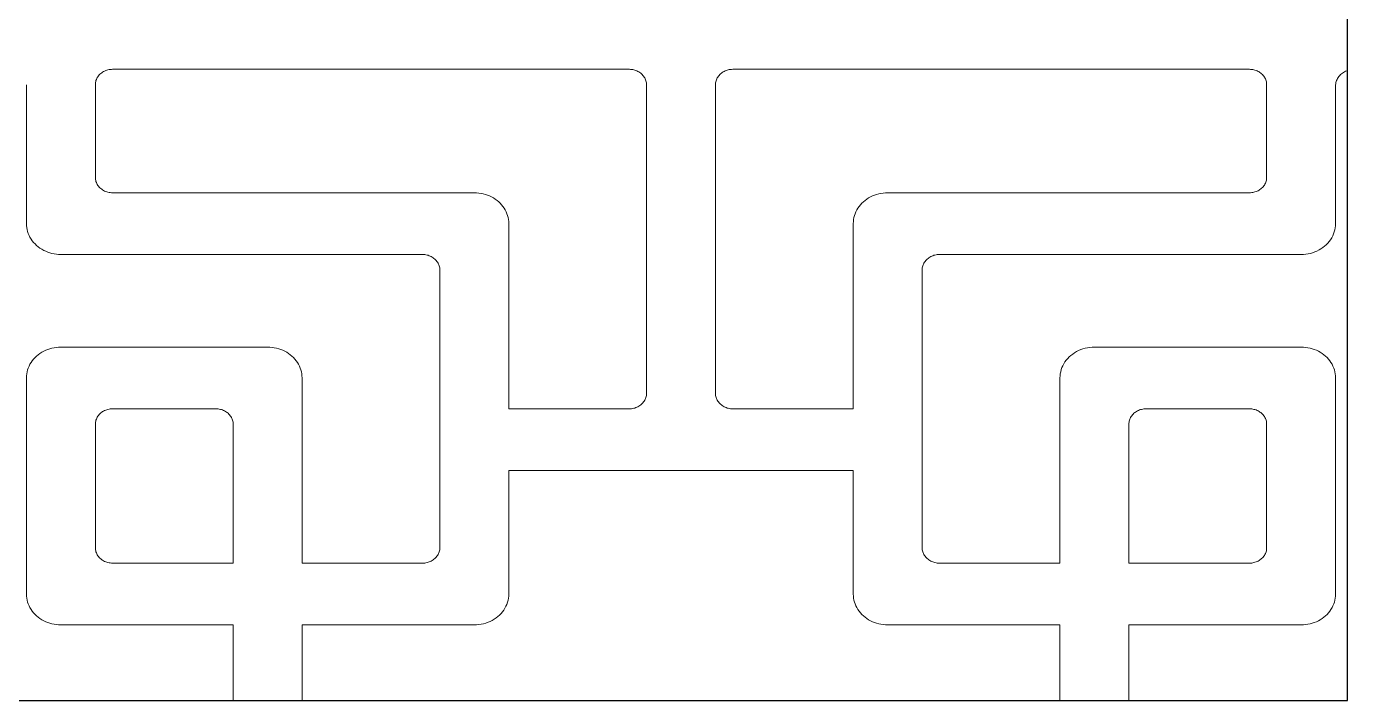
# Model space of a CAD drawing. Extents: x 1188826 to 1909461, y 608442 to 1651179.
# Drawn here: x 1702002.7 to 1702493.4, y 1048027.8 to 1048278.1 of the extents above; entities that cross this region are included whole.
import ezdxf

# ---------------------------------------------------------------- set-up
doc = ezdxf.new("R2010")
doc.units = 0
doc.header["$LTSCALE"] = 1000
doc.header["$MEASUREMENT"] = 0
doc.layers.add('煤化工粉煤灰', color=7, linetype='Continuous', lineweight=0)
doc.layers.add('立面线', color=40, linetype='Continuous')

msp = doc.modelspace()

# ---------------------------------------------------------------- linework, layer by layer
at = {"layer": '煤化工粉煤灰', "color": 34}
for p, q in [((1702029.45, 1048259.78), (1702029.21, 1048259.45)), ((1702029.72, 1048260.09), (1702029.45, 1048259.78)), ((1702030, 1048260.38), (1702029.72, 1048260.09)), ((1702030.31, 1048260.66), (1702030, 1048260.38)), ((1702030.64, 1048260.92), (1702030.31, 1048260.66)), ((1702030.99, 1048261.15), (1702030.64, 1048260.92)), ((1702031.35, 1048261.37), (1702030.99, 1048261.15)), ((1702031.74, 1048261.56), (1702031.35, 1048261.37)), ((1702032.13, 1048261.73), (1702031.74, 1048261.56)), ((1702032.54, 1048261.87), (1702032.13, 1048261.73)), ((1702032.95, 1048261.99), (1702032.54, 1048261.87)), ((1702033.38, 1048262.08), (1702032.95, 1048261.99)), ((1702033.81, 1048262.15), (1702033.38, 1048262.08)), ((1702034.24, 1048262.19), (1702033.81, 1048262.15)), ((1702034.68, 1048262.2), (1702034.24, 1048262.19)), ((1702034.68, 1048262.2), (1702226.61, 1048262.2)), ((1702227.03, 1048262.19), (1702226.61, 1048262.2)), ((1702227.44, 1048262.15), (1702227.03, 1048262.19)), ((1702227.86, 1048262.09), (1702227.44, 1048262.15)), ((1702228.26, 1048262.01), (1702227.86, 1048262.09)), ((1702228.67, 1048261.9), (1702228.26, 1048262.01)), ((1702229.06, 1048261.77), (1702228.67, 1048261.9)), ((1702229.44, 1048261.61), (1702229.06, 1048261.77)), ((1702229.81, 1048261.43), (1702229.44, 1048261.61)), ((1702230.16, 1048261.24), (1702229.81, 1048261.43)), ((1702230.5, 1048261.02), (1702230.16, 1048261.24)), ((1702230.83, 1048260.78), (1702230.5, 1048261.02)), ((1702231.13, 1048260.52), (1702230.83, 1048260.78)), ((1702231.42, 1048260.25), (1702231.13, 1048260.52)), ((1702231.68, 1048259.96), (1702231.42, 1048260.25)), ((1702231.93, 1048259.65), (1702231.68, 1048259.96)), ((1702259.92, 1048259.96), (1702259.68, 1048259.65)), ((1702260.18, 1048260.25), (1702259.92, 1048259.96)), ((1702260.47, 1048260.52), (1702260.18, 1048260.25)), ((1702260.78, 1048260.78), (1702260.47, 1048260.52)), ((1702261.1, 1048261.02), (1702260.78, 1048260.78)), ((1702261.44, 1048261.24), (1702261.1, 1048261.02)), ((1702261.8, 1048261.43), (1702261.44, 1048261.24)), ((1702262.17, 1048261.61), (1702261.8, 1048261.43)), ((1702262.55, 1048261.77), (1702262.17, 1048261.61)), ((1702262.94, 1048261.9), (1702262.55, 1048261.77)), ((1702263.34, 1048262.01), (1702262.94, 1048261.9)), ((1702263.75, 1048262.09), (1702263.34, 1048262.01)), ((1702264.16, 1048262.15), (1702263.75, 1048262.09)), ((1702264.58, 1048262.19), (1702264.16, 1048262.15)), ((1702264.99, 1048262.2), (1702264.58, 1048262.19)), ((1702264.99, 1048262.2), (1702456.93, 1048262.2)), ((1702457.34, 1048262.19), (1702456.93, 1048262.2)), ((1702457.76, 1048262.15), (1702457.34, 1048262.19)), ((1702458.17, 1048262.09), (1702457.76, 1048262.15)), ((1702458.58, 1048262.01), (1702458.17, 1048262.09)), ((1702458.98, 1048261.9), (1702458.58, 1048262.01)), ((1702459.37, 1048261.77), (1702458.98, 1048261.9)), ((1702459.75, 1048261.61), (1702459.37, 1048261.77)), ((1702460.12, 1048261.43), (1702459.75, 1048261.61)), ((1702460.48, 1048261.24), (1702460.12, 1048261.43)), ((1702460.82, 1048261.02), (1702460.48, 1048261.24)), ((1702461.14, 1048260.78), (1702460.82, 1048261.02)), ((1702461.45, 1048260.52), (1702461.14, 1048260.78)), ((1702461.74, 1048260.25), (1702461.45, 1048260.52)), ((1702462, 1048259.96), (1702461.74, 1048260.25)), ((1702462.24, 1048259.65), (1702462, 1048259.96)), ((1702490.18, 1048259.57), (1702490.47, 1048259.91)), ((1702490.47, 1048259.91), (1702490.78, 1048260.23)), ((1702490.78, 1048260.23), (1702491.12, 1048260.53)), ((1702491.12, 1048260.53), (1702491.48, 1048260.81)), ((1702491.48, 1048260.81), (1702491.85, 1048261.06)), ((1702491.85, 1048261.06), (1702492.25, 1048261.3)), ((1702492.25, 1048261.3), (1702492.66, 1048261.5)), ((1702492.66, 1048261.5), (1702493.09, 1048261.69)), ((1702493.09, 1048261.69), (1702493.37, 1048261.79)), ((1702002.67, 1048256.4), (1702002.69, 1048255.98)), ((1702002.69, 1048255.98), (1702002.69, 1048204.89)), ((1702028.3, 1048256.86), (1702028.28, 1048256.47)), ((1702028.28, 1048256.47), (1702028.28, 1048222.08)), ((1702028.34, 1048257.25), (1702028.3, 1048256.86)), ((1702028.41, 1048257.64), (1702028.34, 1048257.25)), ((1702028.52, 1048258.02), (1702028.41, 1048257.64)), ((1702028.65, 1048258.39), (1702028.52, 1048258.02)), ((1702028.81, 1048258.75), (1702028.65, 1048258.39)), ((1702029, 1048259.11), (1702028.81, 1048258.75)), ((1702029.21, 1048259.45), (1702029, 1048259.11)), ((1702232.15, 1048259.34), (1702231.93, 1048259.65)), ((1702232.35, 1048259.01), (1702232.15, 1048259.34)), ((1702232.52, 1048258.66), (1702232.35, 1048259.01)), ((1702232.67, 1048258.31), (1702232.52, 1048258.66)), ((1702232.79, 1048257.95), (1702232.67, 1048258.31)), ((1702232.88, 1048257.59), (1702232.79, 1048257.95)), ((1702232.95, 1048257.22), (1702232.88, 1048257.59)), ((1702232.99, 1048256.85), (1702232.95, 1048257.22)), ((1702233.01, 1048256.47), (1702232.99, 1048256.85)), ((1702233.01, 1048141.85), (1702233.01, 1048256.47)), ((1702258.61, 1048256.85), (1702258.6, 1048256.47)), ((1702258.6, 1048256.47), (1702258.6, 1048141.85)), ((1702258.65, 1048257.22), (1702258.61, 1048256.85)), ((1702258.72, 1048257.59), (1702258.65, 1048257.22)), ((1702258.82, 1048257.95), (1702258.72, 1048257.59)), ((1702258.94, 1048258.31), (1702258.82, 1048257.95)), ((1702259.08, 1048258.66), (1702258.94, 1048258.31)), ((1702259.26, 1048259.01), (1702259.08, 1048258.66)), ((1702259.45, 1048259.34), (1702259.26, 1048259.01)), ((1702259.68, 1048259.65), (1702259.45, 1048259.34)), ((1702462.47, 1048259.34), (1702462.24, 1048259.65)), ((1702462.66, 1048259.01), (1702462.47, 1048259.34)), ((1702462.84, 1048258.66), (1702462.66, 1048259.01)), ((1702462.98, 1048258.31), (1702462.84, 1048258.66)), ((1702463.1, 1048257.95), (1702462.98, 1048258.31)), ((1702463.2, 1048257.59), (1702463.1, 1048257.95)), ((1702463.27, 1048257.22), (1702463.2, 1048257.59)), ((1702463.31, 1048256.85), (1702463.27, 1048257.22)), ((1702463.32, 1048256.47), (1702463.31, 1048256.85)), ((1702463.32, 1048222.08), (1702463.32, 1048256.47)), ((1702488.91, 1048255.98), (1702488.93, 1048256.4)), ((1702488.91, 1048204.89), (1702488.91, 1048255.98)), ((1702488.93, 1048256.4), (1702488.98, 1048256.83)), ((1702488.98, 1048256.83), (1702489.06, 1048257.25)), ((1702489.06, 1048257.25), (1702489.17, 1048257.66)), ((1702489.17, 1048257.66), (1702489.31, 1048258.06)), ((1702489.31, 1048258.06), (1702489.49, 1048258.46)), ((1702489.49, 1048258.46), (1702489.69, 1048258.84)), ((1702489.69, 1048258.84), (1702489.92, 1048259.21)), ((1702489.92, 1048259.21), (1702490.18, 1048259.57)), ((1702028.28, 1048222.08), (1702028.3, 1048221.69)), ((1702028.3, 1048221.69), (1702028.34, 1048221.3)), ((1702028.34, 1048221.3), (1702028.41, 1048220.92)), ((1702028.41, 1048220.92), (1702028.52, 1048220.54)), ((1702028.52, 1048220.54), (1702028.65, 1048220.16)), ((1702462.98, 1048220.24), (1702463.1, 1048220.6)), ((1702463.1, 1048220.6), (1702463.2, 1048220.97)), ((1702463.2, 1048220.97), (1702463.27, 1048221.34)), ((1702463.27, 1048221.34), (1702463.31, 1048221.71)), ((1702463.31, 1048221.71), (1702463.32, 1048222.08)), ((1702028.65, 1048220.16), (1702028.81, 1048219.8)), ((1702028.81, 1048219.8), (1702029, 1048219.45)), ((1702029, 1048219.45), (1702029.21, 1048219.11)), ((1702029.21, 1048219.11), (1702029.45, 1048218.78)), ((1702029.45, 1048218.78), (1702029.72, 1048218.47)), ((1702029.72, 1048218.47), (1702030, 1048218.17)), ((1702030, 1048218.17), (1702030.31, 1048217.89)), ((1702030.31, 1048217.89), (1702030.64, 1048217.64)), ((1702030.64, 1048217.64), (1702030.99, 1048217.4)), ((1702030.99, 1048217.4), (1702031.35, 1048217.19)), ((1702031.35, 1048217.19), (1702031.74, 1048216.99)), ((1702031.74, 1048216.99), (1702032.13, 1048216.83)), ((1702032.13, 1048216.83), (1702032.54, 1048216.68)), ((1702032.54, 1048216.68), (1702032.95, 1048216.56)), ((1702032.95, 1048216.56), (1702033.38, 1048216.47)), ((1702033.38, 1048216.47), (1702033.81, 1048216.41)), ((1702033.81, 1048216.41), (1702034.24, 1048216.37)), ((1702034.24, 1048216.37), (1702034.68, 1048216.35)), ((1702034.68, 1048216.35), (1702169.03, 1048216.35)), ((1702169.03, 1048216.35), (1702169.87, 1048216.33)), ((1702169.87, 1048216.33), (1702170.7, 1048216.25)), ((1702170.7, 1048216.25), (1702171.53, 1048216.13)), ((1702171.53, 1048216.13), (1702172.34, 1048215.96)), ((1702172.34, 1048215.96), (1702173.14, 1048215.74)), ((1702173.14, 1048215.74), (1702173.93, 1048215.48)), ((1702317.68, 1048215.48), (1702318.46, 1048215.74)), ((1702318.46, 1048215.74), (1702319.26, 1048215.96)), ((1702319.26, 1048215.96), (1702320.08, 1048216.13)), ((1702320.08, 1048216.13), (1702320.9, 1048216.25)), ((1702320.9, 1048216.25), (1702321.74, 1048216.33)), ((1702321.74, 1048216.33), (1702322.57, 1048216.35)), ((1702322.57, 1048216.35), (1702456.93, 1048216.35)), ((1702456.93, 1048216.35), (1702457.34, 1048216.36)), ((1702457.34, 1048216.36), (1702457.76, 1048216.4)), ((1702457.76, 1048216.4), (1702458.17, 1048216.46)), ((1702458.17, 1048216.46), (1702458.58, 1048216.55)), ((1702458.58, 1048216.55), (1702458.98, 1048216.66)), ((1702458.98, 1048216.66), (1702459.37, 1048216.79)), ((1702459.37, 1048216.79), (1702459.75, 1048216.94)), ((1702459.75, 1048216.94), (1702460.12, 1048217.12)), ((1702460.12, 1048217.12), (1702460.48, 1048217.32)), ((1702460.48, 1048217.32), (1702460.82, 1048217.54)), ((1702460.82, 1048217.54), (1702461.14, 1048217.77)), ((1702461.14, 1048217.77), (1702461.45, 1048218.03)), ((1702461.45, 1048218.03), (1702461.74, 1048218.3)), ((1702461.74, 1048218.3), (1702462, 1048218.59)), ((1702462, 1048218.59), (1702462.24, 1048218.9)), ((1702462.24, 1048218.9), (1702462.47, 1048219.22)), ((1702462.47, 1048219.22), (1702462.66, 1048219.55)), ((1702462.66, 1048219.55), (1702462.84, 1048219.89)), ((1702462.84, 1048219.89), (1702462.98, 1048220.24)), ((1702173.93, 1048215.48), (1702174.69, 1048215.17)), ((1702174.69, 1048215.17), (1702175.43, 1048214.82)), ((1702175.43, 1048214.82), (1702176.14, 1048214.42)), ((1702176.14, 1048214.42), (1702176.82, 1048213.98)), ((1702176.82, 1048213.98), (1702177.47, 1048213.51)), ((1702177.47, 1048213.51), (1702178.08, 1048212.99)), ((1702178.08, 1048212.99), (1702178.65, 1048212.45)), ((1702178.65, 1048212.45), (1702179.18, 1048211.87)), ((1702179.18, 1048211.87), (1702179.67, 1048211.26)), ((1702179.67, 1048211.26), (1702180.11, 1048210.62)), ((1702180.11, 1048210.62), (1702180.51, 1048209.96)), ((1702311.1, 1048209.96), (1702311.49, 1048210.62)), ((1702311.49, 1048210.62), (1702311.93, 1048211.26)), ((1702311.93, 1048211.26), (1702312.42, 1048211.87)), ((1702312.42, 1048211.87), (1702312.95, 1048212.45)), ((1702312.95, 1048212.45), (1702313.53, 1048212.99)), ((1702313.53, 1048212.99), (1702314.14, 1048213.51)), ((1702314.14, 1048213.51), (1702314.78, 1048213.98)), ((1702314.78, 1048213.98), (1702315.47, 1048214.42)), ((1702315.47, 1048214.42), (1702316.18, 1048214.82)), ((1702316.18, 1048214.82), (1702316.91, 1048215.17)), ((1702316.91, 1048215.17), (1702317.68, 1048215.48)), ((1702180.51, 1048209.96), (1702180.85, 1048209.28)), ((1702180.85, 1048209.28), (1702181.15, 1048208.57)), ((1702181.15, 1048208.57), (1702181.39, 1048207.86)), ((1702181.39, 1048207.86), (1702181.58, 1048207.13)), ((1702181.58, 1048207.13), (1702181.72, 1048206.39)), ((1702181.72, 1048206.39), (1702181.8, 1048205.64)), ((1702309.81, 1048205.64), (1702309.89, 1048206.39)), ((1702309.89, 1048206.39), (1702310.02, 1048207.13)), ((1702310.02, 1048207.13), (1702310.21, 1048207.86)), ((1702310.21, 1048207.86), (1702310.46, 1048208.57)), ((1702310.46, 1048208.57), (1702310.75, 1048209.28)), ((1702310.75, 1048209.28), (1702311.1, 1048209.96)), ((1702002.69, 1048204.89), (1702002.72, 1048204.14)), ((1702002.72, 1048204.14), (1702002.8, 1048203.39)), ((1702002.8, 1048203.39), (1702002.94, 1048202.65)), ((1702002.94, 1048202.65), (1702003.13, 1048201.92)), ((1702003.13, 1048201.92), (1702003.37, 1048201.21)), ((1702003.37, 1048201.21), (1702003.66, 1048200.5)), ((1702181.8, 1048205.64), (1702181.83, 1048204.89)), ((1702181.83, 1048204.89), (1702181.83, 1048136.12)), ((1702309.78, 1048204.89), (1702309.81, 1048205.64)), ((1702309.78, 1048136.12), (1702309.78, 1048204.89)), ((1702488.17, 1048201.05), (1702487.85, 1048200.32)), ((1702488.44, 1048201.8), (1702488.17, 1048201.05)), ((1702488.65, 1048202.56), (1702488.44, 1048201.8)), ((1702488.79, 1048203.33), (1702488.65, 1048202.56)), ((1702488.88, 1048204.11), (1702488.79, 1048203.33)), ((1702488.91, 1048204.89), (1702488.88, 1048204.11)), ((1702003.66, 1048200.5), (1702004.01, 1048199.82)), ((1702004.01, 1048199.82), (1702004.4, 1048199.16)), ((1702004.4, 1048199.16), (1702004.85, 1048198.52)), ((1702004.85, 1048198.52), (1702005.33, 1048197.91)), ((1702005.33, 1048197.91), (1702005.87, 1048197.33)), ((1702005.87, 1048197.33), (1702006.44, 1048196.78)), ((1702006.44, 1048196.78), (1702007.05, 1048196.27)), ((1702007.05, 1048196.27), (1702007.7, 1048195.8)), ((1702484.19, 1048196), (1702483.5, 1048195.53)), ((1702484.85, 1048196.51), (1702484.19, 1048196)), ((1702485.47, 1048197.07), (1702484.85, 1048196.51)), ((1702486.04, 1048197.66), (1702485.47, 1048197.07)), ((1702486.57, 1048198.28), (1702486.04, 1048197.66)), ((1702487.05, 1048198.93), (1702486.57, 1048198.28)), ((1702487.48, 1048199.62), (1702487.05, 1048198.93)), ((1702487.85, 1048200.32), (1702487.48, 1048199.62)), ((1702007.7, 1048195.8), (1702008.38, 1048195.36)), ((1702008.38, 1048195.36), (1702009.09, 1048194.96)), ((1702009.09, 1048194.96), (1702009.83, 1048194.61)), ((1702009.83, 1048194.61), (1702010.59, 1048194.3)), ((1702010.59, 1048194.3), (1702011.37, 1048194.04)), ((1702011.37, 1048194.04), (1702012.17, 1048193.82)), ((1702012.17, 1048193.82), (1702012.99, 1048193.65)), ((1702012.99, 1048193.65), (1702013.82, 1048193.53)), ((1702013.82, 1048193.53), (1702014.65, 1048193.45)), ((1702014.65, 1048193.45), (1702015.49, 1048193.43)), ((1702015.49, 1048193.43), (1702149.84, 1048193.43)), ((1702149.84, 1048193.43), (1702150.26, 1048193.41)), ((1702150.26, 1048193.41), (1702150.67, 1048193.38)), ((1702150.67, 1048193.38), (1702151.08, 1048193.32)), ((1702151.08, 1048193.32), (1702151.49, 1048193.23)), ((1702151.49, 1048193.23), (1702151.89, 1048193.12)), ((1702151.89, 1048193.12), (1702152.29, 1048192.99)), ((1702152.29, 1048192.99), (1702152.67, 1048192.84)), ((1702152.67, 1048192.84), (1702153.04, 1048192.66)), ((1702153.04, 1048192.66), (1702153.39, 1048192.46)), ((1702153.39, 1048192.46), (1702153.73, 1048192.24)), ((1702153.73, 1048192.24), (1702154.06, 1048192)), ((1702154.06, 1048192), (1702154.36, 1048191.75)), ((1702154.36, 1048191.75), (1702154.65, 1048191.47)), ((1702154.65, 1048191.47), (1702154.91, 1048191.18)), ((1702154.91, 1048191.18), (1702155.16, 1048190.88)), ((1702336.69, 1048191.18), (1702336.45, 1048190.88)), ((1702336.96, 1048191.47), (1702336.69, 1048191.18)), ((1702337.24, 1048191.75), (1702336.96, 1048191.47)), ((1702337.55, 1048192), (1702337.24, 1048191.75)), ((1702337.87, 1048192.24), (1702337.55, 1048192)), ((1702338.21, 1048192.46), (1702337.87, 1048192.24)), ((1702338.57, 1048192.66), (1702338.21, 1048192.46)), ((1702338.94, 1048192.84), (1702338.57, 1048192.66)), ((1702339.32, 1048192.99), (1702338.94, 1048192.84)), ((1702339.71, 1048193.12), (1702339.32, 1048192.99)), ((1702340.11, 1048193.23), (1702339.71, 1048193.12)), ((1702340.52, 1048193.32), (1702340.11, 1048193.23)), ((1702340.93, 1048193.38), (1702340.52, 1048193.32)), ((1702341.35, 1048193.41), (1702340.93, 1048193.38)), ((1702341.77, 1048193.43), (1702341.35, 1048193.41)), ((1702476.12, 1048193.43), (1702341.77, 1048193.43)), ((1702476.99, 1048193.45), (1702476.12, 1048193.43)), ((1702477.86, 1048193.53), (1702476.99, 1048193.45)), ((1702478.72, 1048193.67), (1702477.86, 1048193.53)), ((1702479.57, 1048193.85), (1702478.72, 1048193.67)), ((1702480.4, 1048194.09), (1702479.57, 1048193.85)), ((1702481.22, 1048194.38), (1702480.4, 1048194.09)), ((1702482, 1048194.71), (1702481.22, 1048194.38)), ((1702482.77, 1048195.1), (1702482, 1048194.71)), ((1702483.5, 1048195.53), (1702482.77, 1048195.1)), ((1702155.16, 1048190.88), (1702155.38, 1048190.56)), ((1702155.38, 1048190.56), (1702155.57, 1048190.23)), ((1702155.57, 1048190.23), (1702155.75, 1048189.89)), ((1702155.75, 1048189.89), (1702155.89, 1048189.54)), ((1702155.89, 1048189.54), (1702156.02, 1048189.18)), ((1702156.02, 1048189.18), (1702156.11, 1048188.81)), ((1702156.11, 1048188.81), (1702156.18, 1048188.44)), ((1702156.18, 1048188.44), (1702156.22, 1048188.07)), ((1702156.22, 1048188.07), (1702156.23, 1048187.7)), ((1702156.23, 1048187.7), (1702156.23, 1048084.53)), ((1702335.38, 1048188.07), (1702335.37, 1048187.7)), ((1702335.37, 1048187.7), (1702335.37, 1048084.53)), ((1702335.42, 1048188.44), (1702335.38, 1048188.07)), ((1702335.49, 1048188.81), (1702335.42, 1048188.44)), ((1702335.59, 1048189.18), (1702335.49, 1048188.81)), ((1702335.71, 1048189.54), (1702335.59, 1048189.18)), ((1702335.86, 1048189.89), (1702335.71, 1048189.54)), ((1702336.03, 1048190.23), (1702335.86, 1048189.89)), ((1702336.23, 1048190.56), (1702336.03, 1048190.23)), ((1702336.45, 1048190.88), (1702336.23, 1048190.56)), ((1702007.05, 1048156.2), (1702007.7, 1048156.67)), ((1702007.7, 1048156.67), (1702008.38, 1048157.11)), ((1702008.38, 1048157.11), (1702009.09, 1048157.5)), ((1702009.09, 1048157.5), (1702009.83, 1048157.86)), ((1702009.83, 1048157.86), (1702010.59, 1048158.17)), ((1702010.59, 1048158.17), (1702011.37, 1048158.43)), ((1702011.37, 1048158.43), (1702012.17, 1048158.65)), ((1702012.17, 1048158.65), (1702012.99, 1048158.82)), ((1702012.99, 1048158.82), (1702013.82, 1048158.94)), ((1702013.82, 1048158.94), (1702014.65, 1048159.02)), ((1702014.65, 1048159.02), (1702015.49, 1048159.04)), ((1702015.49, 1048159.04), (1702092.26, 1048159.04)), ((1702092.26, 1048159.04), (1702093.09, 1048159.02)), ((1702093.09, 1048159.02), (1702093.93, 1048158.94)), ((1702093.93, 1048158.94), (1702094.75, 1048158.82)), ((1702094.75, 1048158.82), (1702095.57, 1048158.65)), ((1702095.57, 1048158.65), (1702096.37, 1048158.43)), ((1702096.37, 1048158.43), (1702097.15, 1048158.17)), ((1702097.15, 1048158.17), (1702097.92, 1048157.86)), ((1702097.92, 1048157.86), (1702098.66, 1048157.5)), ((1702098.66, 1048157.5), (1702099.37, 1048157.11)), ((1702099.37, 1048157.11), (1702100.05, 1048156.67)), ((1702100.05, 1048156.67), (1702100.69, 1048156.2)), ((1702391.27, 1048156.47), (1702391.97, 1048156.94)), ((1702391.97, 1048156.94), (1702392.7, 1048157.37)), ((1702392.7, 1048157.37), (1702393.46, 1048157.75)), ((1702393.46, 1048157.75), (1702394.25, 1048158.09)), ((1702394.25, 1048158.09), (1702395.06, 1048158.38)), ((1702395.06, 1048158.38), (1702395.89, 1048158.61)), ((1702395.89, 1048158.61), (1702396.74, 1048158.8)), ((1702396.74, 1048158.8), (1702397.6, 1048158.93)), ((1702397.6, 1048158.93), (1702398.47, 1048159.01)), ((1702398.47, 1048159.01), (1702399.35, 1048159.04)), ((1702399.35, 1048159.04), (1702476.12, 1048159.04)), ((1702476.12, 1048159.04), (1702476.95, 1048159.02)), ((1702476.95, 1048159.02), (1702477.79, 1048158.94)), ((1702477.79, 1048158.94), (1702478.61, 1048158.82)), ((1702478.61, 1048158.82), (1702479.43, 1048158.65)), ((1702479.43, 1048158.65), (1702480.23, 1048158.43)), ((1702480.23, 1048158.43), (1702481.01, 1048158.17)), ((1702481.01, 1048158.17), (1702481.78, 1048157.86)), ((1702481.78, 1048157.86), (1702482.52, 1048157.5)), ((1702482.52, 1048157.5), (1702483.23, 1048157.11)), ((1702483.23, 1048157.11), (1702483.91, 1048156.67)), ((1702483.91, 1048156.67), (1702484.55, 1048156.2)), ((1702003.37, 1048151.26), (1702003.66, 1048151.96)), ((1702003.66, 1048151.96), (1702004.01, 1048152.65)), ((1702004.01, 1048152.65), (1702004.4, 1048153.31)), ((1702004.4, 1048153.31), (1702004.85, 1048153.95)), ((1702004.85, 1048153.95), (1702005.33, 1048154.56)), ((1702005.33, 1048154.56), (1702005.87, 1048155.14)), ((1702005.87, 1048155.14), (1702006.44, 1048155.68)), ((1702006.44, 1048155.68), (1702007.05, 1048156.2)), ((1702100.69, 1048156.2), (1702101.31, 1048155.68)), ((1702101.31, 1048155.68), (1702101.88, 1048155.14)), ((1702101.88, 1048155.14), (1702102.41, 1048154.56)), ((1702102.41, 1048154.56), (1702102.9, 1048153.95)), ((1702102.9, 1048153.95), (1702103.34, 1048153.31)), ((1702103.34, 1048153.31), (1702103.73, 1048152.65)), ((1702103.73, 1048152.65), (1702104.08, 1048151.96)), ((1702104.08, 1048151.96), (1702104.37, 1048151.26)), ((1702387.29, 1048151.42), (1702387.61, 1048152.14)), ((1702387.61, 1048152.14), (1702387.99, 1048152.85)), ((1702387.99, 1048152.85), (1702388.41, 1048153.53)), ((1702388.41, 1048153.53), (1702388.89, 1048154.19)), ((1702388.89, 1048154.19), (1702389.42, 1048154.81)), ((1702389.42, 1048154.81), (1702389.99, 1048155.4)), ((1702389.99, 1048155.4), (1702390.61, 1048155.95)), ((1702390.61, 1048155.95), (1702391.27, 1048156.47)), ((1702484.55, 1048156.2), (1702485.17, 1048155.68)), ((1702485.17, 1048155.68), (1702485.74, 1048155.14)), ((1702485.74, 1048155.14), (1702486.27, 1048154.56)), ((1702486.27, 1048154.56), (1702486.76, 1048153.95)), ((1702486.76, 1048153.95), (1702487.2, 1048153.31)), ((1702487.2, 1048153.31), (1702487.59, 1048152.65)), ((1702487.59, 1048152.65), (1702487.94, 1048151.96)), ((1702487.94, 1048151.96), (1702488.23, 1048151.26)), ((1702002.69, 1048147.58), (1702002.72, 1048148.33)), ((1702002.69, 1048067.34), (1702002.69, 1048147.58)), ((1702002.72, 1048148.33), (1702002.8, 1048149.07)), ((1702002.8, 1048149.07), (1702002.94, 1048149.81)), ((1702002.94, 1048149.81), (1702003.13, 1048150.54)), ((1702003.13, 1048150.54), (1702003.37, 1048151.26)), ((1702104.37, 1048151.26), (1702104.62, 1048150.54)), ((1702104.62, 1048150.54), (1702104.81, 1048149.81)), ((1702104.81, 1048149.81), (1702104.94, 1048149.07)), ((1702104.94, 1048149.07), (1702105.03, 1048148.33)), ((1702105.03, 1048148.33), (1702105.05, 1048147.58)), ((1702105.05, 1048078.8), (1702105.05, 1048147.58)), ((1702386.55, 1048147.58), (1702386.58, 1048148.36)), ((1702386.55, 1048078.8), (1702386.55, 1048147.58)), ((1702386.58, 1048148.36), (1702386.67, 1048149.14)), ((1702386.67, 1048149.14), (1702386.82, 1048149.91)), ((1702386.82, 1048149.91), (1702387.03, 1048150.67)), ((1702387.03, 1048150.67), (1702387.29, 1048151.42)), ((1702488.23, 1048151.26), (1702488.48, 1048150.54)), ((1702488.48, 1048150.54), (1702488.67, 1048149.81)), ((1702488.67, 1048149.81), (1702488.8, 1048149.07)), ((1702488.8, 1048149.07), (1702488.89, 1048148.33)), ((1702488.89, 1048148.33), (1702488.91, 1048147.58)), ((1702488.91, 1048147.58), (1702488.91, 1048067.34)), ((1702229.81, 1048136.88), (1702230.16, 1048137.08)), ((1702230.16, 1048137.08), (1702230.5, 1048137.3)), ((1702230.5, 1048137.3), (1702230.83, 1048137.54)), ((1702230.83, 1048137.54), (1702231.13, 1048137.79)), ((1702231.13, 1048137.79), (1702231.42, 1048138.07)), ((1702231.42, 1048138.07), (1702231.68, 1048138.36)), ((1702231.68, 1048138.36), (1702231.93, 1048138.66)), ((1702231.93, 1048138.66), (1702232.15, 1048138.98)), ((1702232.15, 1048138.98), (1702232.35, 1048139.31)), ((1702232.35, 1048139.31), (1702232.52, 1048139.65)), ((1702232.52, 1048139.65), (1702232.67, 1048140)), ((1702232.67, 1048140), (1702232.79, 1048140.36)), ((1702232.79, 1048140.36), (1702232.88, 1048140.73)), ((1702232.88, 1048140.73), (1702232.95, 1048141.1)), ((1702232.95, 1048141.1), (1702232.99, 1048141.47)), ((1702232.99, 1048141.47), (1702233.01, 1048141.85)), ((1702258.6, 1048141.85), (1702258.61, 1048141.47)), ((1702258.61, 1048141.47), (1702258.65, 1048141.1)), ((1702258.65, 1048141.1), (1702258.72, 1048140.73)), ((1702258.72, 1048140.73), (1702258.82, 1048140.36)), ((1702258.82, 1048140.36), (1702258.94, 1048140)), ((1702258.94, 1048140), (1702259.08, 1048139.65)), ((1702259.08, 1048139.65), (1702259.26, 1048139.31)), ((1702259.26, 1048139.31), (1702259.45, 1048138.98)), ((1702259.45, 1048138.98), (1702259.68, 1048138.66)), ((1702259.68, 1048138.66), (1702259.92, 1048138.36)), ((1702259.92, 1048138.36), (1702260.18, 1048138.07)), ((1702260.18, 1048138.07), (1702260.47, 1048137.79)), ((1702260.47, 1048137.79), (1702260.78, 1048137.54)), ((1702260.78, 1048137.54), (1702261.1, 1048137.3)), ((1702261.1, 1048137.3), (1702261.44, 1048137.08)), ((1702261.44, 1048137.08), (1702261.8, 1048136.88)), ((1702028.52, 1048131.93), (1702028.65, 1048132.3)), ((1702028.65, 1048132.3), (1702028.81, 1048132.67)), ((1702028.81, 1048132.67), (1702029, 1048133.02)), ((1702029, 1048133.02), (1702029.21, 1048133.36)), ((1702029.21, 1048133.36), (1702029.45, 1048133.69)), ((1702029.45, 1048133.69), (1702029.72, 1048134)), ((1702029.72, 1048134), (1702030, 1048134.3)), ((1702030, 1048134.3), (1702030.31, 1048134.57)), ((1702030.31, 1048134.57), (1702030.64, 1048134.83)), ((1702030.64, 1048134.83), (1702030.99, 1048135.07)), ((1702030.99, 1048135.07), (1702031.35, 1048135.28)), ((1702031.35, 1048135.28), (1702031.74, 1048135.47)), ((1702031.74, 1048135.47), (1702032.13, 1048135.64)), ((1702032.13, 1048135.64), (1702032.54, 1048135.78)), ((1702032.54, 1048135.78), (1702032.95, 1048135.9)), ((1702032.95, 1048135.9), (1702033.38, 1048136)), ((1702033.38, 1048136), (1702033.81, 1048136.06)), ((1702033.81, 1048136.06), (1702034.24, 1048136.1)), ((1702034.24, 1048136.1), (1702034.68, 1048136.12)), ((1702034.68, 1048136.12), (1702073.06, 1048136.12)), ((1702073.06, 1048136.12), (1702073.48, 1048136.1)), ((1702073.48, 1048136.1), (1702073.9, 1048136.07)), ((1702073.9, 1048136.07), (1702074.31, 1048136)), ((1702074.31, 1048136), (1702074.72, 1048135.92)), ((1702074.72, 1048135.92), (1702075.12, 1048135.81)), ((1702075.12, 1048135.81), (1702075.51, 1048135.68)), ((1702075.51, 1048135.68), (1702075.89, 1048135.52)), ((1702075.89, 1048135.52), (1702076.26, 1048135.35)), ((1702076.26, 1048135.35), (1702076.62, 1048135.15)), ((1702076.62, 1048135.15), (1702076.96, 1048134.93)), ((1702076.96, 1048134.93), (1702077.28, 1048134.69)), ((1702077.28, 1048134.69), (1702077.59, 1048134.44)), ((1702077.59, 1048134.44), (1702077.87, 1048134.16)), ((1702077.87, 1048134.16), (1702078.14, 1048133.87)), ((1702078.14, 1048133.87), (1702078.38, 1048133.57)), ((1702078.38, 1048133.57), (1702078.61, 1048133.25)), ((1702078.61, 1048133.25), (1702078.8, 1048132.92)), ((1702078.8, 1048132.92), (1702078.98, 1048132.58)), ((1702078.98, 1048132.58), (1702079.12, 1048132.23)), ((1702079.12, 1048132.23), (1702079.24, 1048131.87)), ((1702181.83, 1048136.12), (1702226.61, 1048136.12)), ((1702226.61, 1048136.12), (1702227.03, 1048136.13)), ((1702227.03, 1048136.13), (1702227.44, 1048136.16)), ((1702227.44, 1048136.16), (1702227.86, 1048136.23)), ((1702227.86, 1048136.23), (1702228.26, 1048136.31)), ((1702228.26, 1048136.31), (1702228.67, 1048136.42)), ((1702228.67, 1048136.42), (1702229.06, 1048136.55)), ((1702229.06, 1048136.55), (1702229.44, 1048136.71)), ((1702229.44, 1048136.71), (1702229.81, 1048136.88)), ((1702261.8, 1048136.88), (1702262.17, 1048136.71)), ((1702262.17, 1048136.71), (1702262.55, 1048136.55)), ((1702262.55, 1048136.55), (1702262.94, 1048136.42)), ((1702262.94, 1048136.42), (1702263.34, 1048136.31)), ((1702263.34, 1048136.31), (1702263.75, 1048136.23)), ((1702263.75, 1048136.23), (1702264.16, 1048136.16)), ((1702264.16, 1048136.16), (1702264.58, 1048136.13)), ((1702264.58, 1048136.13), (1702264.99, 1048136.12)), ((1702264.99, 1048136.12), (1702309.78, 1048136.12)), ((1702412.48, 1048132.23), (1702412.36, 1048131.87)), ((1702412.63, 1048132.58), (1702412.48, 1048132.23)), ((1702412.8, 1048132.92), (1702412.63, 1048132.58)), ((1702413, 1048133.25), (1702412.8, 1048132.92)), ((1702413.22, 1048133.57), (1702413, 1048133.25)), ((1702413.46, 1048133.87), (1702413.22, 1048133.57)), ((1702413.73, 1048134.16), (1702413.46, 1048133.87)), ((1702414.02, 1048134.44), (1702413.73, 1048134.16)), ((1702414.32, 1048134.69), (1702414.02, 1048134.44)), ((1702414.64, 1048134.93), (1702414.32, 1048134.69)), ((1702414.98, 1048135.15), (1702414.64, 1048134.93)), ((1702415.34, 1048135.35), (1702414.98, 1048135.15)), ((1702415.71, 1048135.52), (1702415.34, 1048135.35)), ((1702416.09, 1048135.68), (1702415.71, 1048135.52)), ((1702416.48, 1048135.81), (1702416.09, 1048135.68)), ((1702416.88, 1048135.92), (1702416.48, 1048135.81)), ((1702417.29, 1048136), (1702416.88, 1048135.92)), ((1702417.7, 1048136.07), (1702417.29, 1048136)), ((1702418.12, 1048136.1), (1702417.7, 1048136.07)), ((1702418.54, 1048136.12), (1702418.12, 1048136.1)), ((1702456.93, 1048136.12), (1702418.54, 1048136.12)), ((1702457.34, 1048136.1), (1702456.93, 1048136.12)), ((1702457.76, 1048136.07), (1702457.34, 1048136.1)), ((1702458.17, 1048136), (1702457.76, 1048136.07)), ((1702458.58, 1048135.92), (1702458.17, 1048136)), ((1702458.98, 1048135.81), (1702458.58, 1048135.92)), ((1702459.37, 1048135.68), (1702458.98, 1048135.81)), ((1702459.75, 1048135.52), (1702459.37, 1048135.68)), ((1702460.12, 1048135.35), (1702459.75, 1048135.52)), ((1702460.48, 1048135.15), (1702460.12, 1048135.35)), ((1702460.82, 1048134.93), (1702460.48, 1048135.15)), ((1702461.14, 1048134.69), (1702460.82, 1048134.93)), ((1702461.45, 1048134.44), (1702461.14, 1048134.69)), ((1702461.74, 1048134.16), (1702461.45, 1048134.44)), ((1702462, 1048133.87), (1702461.74, 1048134.16)), ((1702462.24, 1048133.57), (1702462, 1048133.87)), ((1702462.47, 1048133.25), (1702462.24, 1048133.57)), ((1702462.66, 1048132.92), (1702462.47, 1048133.25)), ((1702462.84, 1048132.58), (1702462.66, 1048132.92)), ((1702462.98, 1048132.23), (1702462.84, 1048132.58)), ((1702463.1, 1048131.87), (1702462.98, 1048132.23)), ((1702028.28, 1048130.38), (1702028.3, 1048130.77)), ((1702028.28, 1048084.53), (1702028.28, 1048130.38)), ((1702028.3, 1048130.77), (1702028.34, 1048131.16)), ((1702028.34, 1048131.16), (1702028.41, 1048131.55)), ((1702028.41, 1048131.55), (1702028.52, 1048131.93)), ((1702079.24, 1048131.87), (1702079.34, 1048131.5)), ((1702079.34, 1048131.5), (1702079.41, 1048131.13)), ((1702079.41, 1048131.13), (1702079.45, 1048130.76)), ((1702079.45, 1048130.76), (1702079.46, 1048130.38)), ((1702079.46, 1048130.38), (1702079.46, 1048078.8)), ((1702412.16, 1048130.76), (1702412.14, 1048130.38)), ((1702412.14, 1048078.8), (1702412.14, 1048130.38)), ((1702412.2, 1048131.13), (1702412.16, 1048130.76)), ((1702412.26, 1048131.5), (1702412.2, 1048131.13)), ((1702412.36, 1048131.87), (1702412.26, 1048131.5)), ((1702463.2, 1048131.5), (1702463.1, 1048131.87)), ((1702463.27, 1048131.13), (1702463.2, 1048131.5)), ((1702463.31, 1048130.76), (1702463.27, 1048131.13)), ((1702463.32, 1048130.38), (1702463.31, 1048130.76)), ((1702463.32, 1048084.53), (1702463.32, 1048130.38)), ((1702181.83, 1048113.19), (1702181.83, 1048067.34)), ((1702181.83, 1048113.19), (1702309.78, 1048113.19)), ((1702309.78, 1048067.34), (1702309.78, 1048113.19)), ((1702028.3, 1048084.14), (1702028.28, 1048084.53)), ((1702028.34, 1048083.75), (1702028.3, 1048084.14)), ((1702028.41, 1048083.37), (1702028.34, 1048083.75)), ((1702028.52, 1048082.99), (1702028.41, 1048083.37)), ((1702156.02, 1048083.05), (1702155.89, 1048082.69)), ((1702156.11, 1048083.42), (1702156.02, 1048083.05)), ((1702156.18, 1048083.79), (1702156.11, 1048083.42)), ((1702156.22, 1048084.16), (1702156.18, 1048083.79)), ((1702156.23, 1048084.53), (1702156.22, 1048084.16)), ((1702335.37, 1048084.53), (1702335.38, 1048084.16)), ((1702335.38, 1048084.16), (1702335.42, 1048083.79)), ((1702335.42, 1048083.79), (1702335.49, 1048083.42)), ((1702335.49, 1048083.42), (1702335.59, 1048083.05)), ((1702335.59, 1048083.05), (1702335.71, 1048082.69)), ((1702462.98, 1048082.69), (1702463.1, 1048083.05)), ((1702463.1, 1048083.05), (1702463.2, 1048083.42)), ((1702463.2, 1048083.42), (1702463.27, 1048083.79)), ((1702463.27, 1048083.79), (1702463.31, 1048084.16)), ((1702463.31, 1048084.16), (1702463.32, 1048084.53)), ((1702028.65, 1048082.61), (1702028.52, 1048082.99)), ((1702028.81, 1048082.25), (1702028.65, 1048082.61)), ((1702029, 1048081.9), (1702028.81, 1048082.25)), ((1702029.21, 1048081.56), (1702029, 1048081.9)), ((1702029.45, 1048081.23), (1702029.21, 1048081.56)), ((1702029.72, 1048080.92), (1702029.45, 1048081.23)), ((1702030, 1048080.62), (1702029.72, 1048080.92)), ((1702030.31, 1048080.35), (1702030, 1048080.62)), ((1702030.64, 1048080.09), (1702030.31, 1048080.35)), ((1702030.99, 1048079.85), (1702030.64, 1048080.09)), ((1702031.35, 1048079.64), (1702030.99, 1048079.85)), ((1702031.74, 1048079.45), (1702031.35, 1048079.64)), ((1702032.13, 1048079.28), (1702031.74, 1048079.45)), ((1702032.54, 1048079.13), (1702032.13, 1048079.28)), ((1702032.95, 1048079.02), (1702032.54, 1048079.13)), ((1702033.38, 1048078.92), (1702032.95, 1048079.02)), ((1702033.81, 1048078.86), (1702033.38, 1048078.92)), ((1702034.24, 1048078.82), (1702033.81, 1048078.86)), ((1702034.68, 1048078.8), (1702034.24, 1048078.82)), ((1702079.46, 1048078.8), (1702034.68, 1048078.8)), ((1702149.84, 1048078.8), (1702105.05, 1048078.8)), ((1702150.26, 1048078.82), (1702149.84, 1048078.8)), ((1702150.67, 1048078.85), (1702150.26, 1048078.82)), ((1702151.08, 1048078.91), (1702150.67, 1048078.85)), ((1702151.49, 1048079), (1702151.08, 1048078.91)), ((1702151.89, 1048079.11), (1702151.49, 1048079)), ((1702152.29, 1048079.24), (1702151.89, 1048079.11)), ((1702152.67, 1048079.39), (1702152.29, 1048079.24)), ((1702153.04, 1048079.57), (1702152.67, 1048079.39)), ((1702153.39, 1048079.77), (1702153.04, 1048079.57)), ((1702153.73, 1048079.99), (1702153.39, 1048079.77)), ((1702154.06, 1048080.23), (1702153.73, 1048079.99)), ((1702154.36, 1048080.48), (1702154.06, 1048080.23)), ((1702154.65, 1048080.76), (1702154.36, 1048080.48)), ((1702154.91, 1048081.05), (1702154.65, 1048080.76)), ((1702155.16, 1048081.35), (1702154.91, 1048081.05)), ((1702155.38, 1048081.67), (1702155.16, 1048081.35)), ((1702155.57, 1048082), (1702155.38, 1048081.67)), ((1702155.75, 1048082.34), (1702155.57, 1048082)), ((1702155.89, 1048082.69), (1702155.75, 1048082.34)), ((1702335.71, 1048082.69), (1702335.86, 1048082.34)), ((1702335.86, 1048082.34), (1702336.03, 1048082)), ((1702336.03, 1048082), (1702336.23, 1048081.67)), ((1702336.23, 1048081.67), (1702336.45, 1048081.35)), ((1702336.45, 1048081.35), (1702336.69, 1048081.05)), ((1702336.69, 1048081.05), (1702336.96, 1048080.76)), ((1702336.96, 1048080.76), (1702337.24, 1048080.48)), ((1702337.24, 1048080.48), (1702337.55, 1048080.23)), ((1702337.55, 1048080.23), (1702337.87, 1048079.99)), ((1702337.87, 1048079.99), (1702338.21, 1048079.77)), ((1702338.21, 1048079.77), (1702338.57, 1048079.57)), ((1702338.57, 1048079.57), (1702338.94, 1048079.39)), ((1702338.94, 1048079.39), (1702339.32, 1048079.24)), ((1702339.32, 1048079.24), (1702339.71, 1048079.11)), ((1702339.71, 1048079.11), (1702340.11, 1048079)), ((1702340.11, 1048079), (1702340.52, 1048078.91)), ((1702340.52, 1048078.91), (1702340.93, 1048078.85)), ((1702340.93, 1048078.85), (1702341.35, 1048078.82)), ((1702341.35, 1048078.82), (1702341.77, 1048078.8)), ((1702341.77, 1048078.8), (1702386.55, 1048078.8)), ((1702412.14, 1048078.8), (1702456.93, 1048078.8)), ((1702456.93, 1048078.8), (1702457.34, 1048078.82)), ((1702457.34, 1048078.82), (1702457.76, 1048078.85)), ((1702457.76, 1048078.85), (1702458.17, 1048078.91)), ((1702458.17, 1048078.91), (1702458.58, 1048079)), ((1702458.58, 1048079), (1702458.98, 1048079.11)), ((1702458.98, 1048079.11), (1702459.37, 1048079.24)), ((1702459.37, 1048079.24), (1702459.75, 1048079.39)), ((1702459.75, 1048079.39), (1702460.12, 1048079.57)), ((1702460.12, 1048079.57), (1702460.48, 1048079.77)), ((1702460.48, 1048079.77), (1702460.82, 1048079.99)), ((1702460.82, 1048079.99), (1702461.14, 1048080.23)), ((1702461.14, 1048080.23), (1702461.45, 1048080.48)), ((1702461.45, 1048080.48), (1702461.74, 1048080.76)), ((1702461.74, 1048080.76), (1702462, 1048081.05)), ((1702462, 1048081.05), (1702462.24, 1048081.35)), ((1702462.24, 1048081.35), (1702462.47, 1048081.67)), ((1702462.47, 1048081.67), (1702462.66, 1048082)), ((1702462.66, 1048082), (1702462.84, 1048082.34)), ((1702462.84, 1048082.34), (1702462.98, 1048082.69)), ((1702002.72, 1048066.59), (1702002.69, 1048067.34)), ((1702002.8, 1048065.84), (1702002.72, 1048066.59)), ((1702002.94, 1048065.1), (1702002.8, 1048065.84)), ((1702003.13, 1048064.37), (1702002.94, 1048065.1)), ((1702003.37, 1048063.66), (1702003.13, 1048064.37)), ((1702003.66, 1048062.95), (1702003.37, 1048063.66)), ((1702181.09, 1048063.5), (1702180.77, 1048062.77)), ((1702181.35, 1048064.25), (1702181.09, 1048063.5)), ((1702181.56, 1048065.01), (1702181.35, 1048064.25)), ((1702181.71, 1048065.78), (1702181.56, 1048065.01)), ((1702181.8, 1048066.56), (1702181.71, 1048065.78)), ((1702181.83, 1048067.34), (1702181.8, 1048066.56)), ((1702309.81, 1048066.59), (1702309.78, 1048067.34)), ((1702309.89, 1048065.84), (1702309.81, 1048066.59)), ((1702310.02, 1048065.1), (1702309.89, 1048065.84)), ((1702310.21, 1048064.37), (1702310.02, 1048065.1)), ((1702310.46, 1048063.66), (1702310.21, 1048064.37)), ((1702310.75, 1048062.95), (1702310.46, 1048063.66)), ((1702488.23, 1048063.66), (1702487.94, 1048062.95)), ((1702488.48, 1048064.37), (1702488.23, 1048063.66)), ((1702488.67, 1048065.1), (1702488.48, 1048064.37)), ((1702488.8, 1048065.84), (1702488.67, 1048065.1)), ((1702488.89, 1048066.59), (1702488.8, 1048065.84)), ((1702488.91, 1048067.34), (1702488.89, 1048066.59)), ((1702004.01, 1048062.27), (1702003.66, 1048062.95)), ((1702004.4, 1048061.61), (1702004.01, 1048062.27)), ((1702004.85, 1048060.97), (1702004.4, 1048061.61)), ((1702005.33, 1048060.36), (1702004.85, 1048060.97)), ((1702005.87, 1048059.78), (1702005.33, 1048060.36)), ((1702006.44, 1048059.24), (1702005.87, 1048059.78)), ((1702007.05, 1048058.72), (1702006.44, 1048059.24)), ((1702007.7, 1048058.25), (1702007.05, 1048058.72)), ((1702177.76, 1048058.96), (1702177.1, 1048058.45)), ((1702178.38, 1048059.52), (1702177.76, 1048058.96)), ((1702178.96, 1048060.11), (1702178.38, 1048059.52)), ((1702179.48, 1048060.73), (1702178.96, 1048060.11)), ((1702179.96, 1048061.38), (1702179.48, 1048060.73)), ((1702180.39, 1048062.07), (1702179.96, 1048061.38)), ((1702180.77, 1048062.77), (1702180.39, 1048062.07)), ((1702311.1, 1048062.27), (1702310.75, 1048062.95)), ((1702311.49, 1048061.61), (1702311.1, 1048062.27)), ((1702311.93, 1048060.97), (1702311.49, 1048061.61)), ((1702312.42, 1048060.36), (1702311.93, 1048060.97)), ((1702312.95, 1048059.78), (1702312.42, 1048060.36)), ((1702313.53, 1048059.24), (1702312.95, 1048059.78)), ((1702314.14, 1048058.72), (1702313.53, 1048059.24)), ((1702314.78, 1048058.25), (1702314.14, 1048058.72)), ((1702484.55, 1048058.72), (1702483.91, 1048058.25)), ((1702485.17, 1048059.24), (1702484.55, 1048058.72)), ((1702485.74, 1048059.78), (1702485.17, 1048059.24)), ((1702486.27, 1048060.36), (1702485.74, 1048059.78)), ((1702486.76, 1048060.97), (1702486.27, 1048060.36)), ((1702487.2, 1048061.61), (1702486.76, 1048060.97)), ((1702487.59, 1048062.27), (1702487.2, 1048061.61)), ((1702487.94, 1048062.95), (1702487.59, 1048062.27)), ((1702008.38, 1048057.81), (1702007.7, 1048058.25)), ((1702009.09, 1048057.41), (1702008.38, 1048057.81)), ((1702009.83, 1048057.06), (1702009.09, 1048057.41)), ((1702010.59, 1048056.75), (1702009.83, 1048057.06)), ((1702011.37, 1048056.49), (1702010.59, 1048056.75)), ((1702012.17, 1048056.27), (1702011.37, 1048056.49)), ((1702012.99, 1048056.1), (1702012.17, 1048056.27)), ((1702013.82, 1048055.98), (1702012.99, 1048056.1)), ((1702014.65, 1048055.9), (1702013.82, 1048055.98)), ((1702015.49, 1048055.88), (1702014.65, 1048055.9)), ((1702079.46, 1048055.88), (1702015.49, 1048055.88)), ((1702079.46, 1048027.77), (1702079.46, 1048055.88)), ((1702105.05, 1048027.77), (1702105.05, 1048055.88)), ((1702169.03, 1048055.88), (1702105.05, 1048055.88)), ((1702169.9, 1048055.9), (1702169.03, 1048055.88)), ((1702170.77, 1048055.98), (1702169.9, 1048055.9)), ((1702171.63, 1048056.12), (1702170.77, 1048055.98)), ((1702172.48, 1048056.3), (1702171.63, 1048056.12)), ((1702173.31, 1048056.54), (1702172.48, 1048056.3)), ((1702174.13, 1048056.83), (1702173.31, 1048056.54)), ((1702174.92, 1048057.16), (1702174.13, 1048056.83)), ((1702175.68, 1048057.55), (1702174.92, 1048057.16)), ((1702176.41, 1048057.98), (1702175.68, 1048057.55)), ((1702177.1, 1048058.45), (1702176.41, 1048057.98)), ((1702315.47, 1048057.81), (1702314.78, 1048058.25)), ((1702316.18, 1048057.41), (1702315.47, 1048057.81)), ((1702316.91, 1048057.06), (1702316.18, 1048057.41)), ((1702317.68, 1048056.75), (1702316.91, 1048057.06)), ((1702318.46, 1048056.49), (1702317.68, 1048056.75)), ((1702319.26, 1048056.27), (1702318.46, 1048056.49)), ((1702320.08, 1048056.1), (1702319.26, 1048056.27)), ((1702320.9, 1048055.98), (1702320.08, 1048056.1)), ((1702321.74, 1048055.9), (1702320.9, 1048055.98)), ((1702322.57, 1048055.88), (1702321.74, 1048055.9)), ((1702386.55, 1048055.88), (1702322.57, 1048055.88)), ((1702386.55, 1048027.77), (1702386.55, 1048055.88)), ((1702412.14, 1048027.77), (1702412.14, 1048055.88)), ((1702476.12, 1048055.88), (1702412.14, 1048055.88)), ((1702476.95, 1048055.9), (1702476.12, 1048055.88)), ((1702477.79, 1048055.98), (1702476.95, 1048055.9)), ((1702478.61, 1048056.1), (1702477.79, 1048055.98)), ((1702479.43, 1048056.27), (1702478.61, 1048056.1)), ((1702480.23, 1048056.49), (1702479.43, 1048056.27)), ((1702481.01, 1048056.75), (1702480.23, 1048056.49)), ((1702481.78, 1048057.06), (1702481.01, 1048056.75)), ((1702482.52, 1048057.41), (1702481.78, 1048057.06)), ((1702483.23, 1048057.81), (1702482.52, 1048057.41)), ((1702483.91, 1048058.25), (1702483.23, 1048057.81))]:
    msp.add_line(p, q, dxfattribs=at)
at = {"layer": '立面线'}
for p, q in [((1702493.37, 1048027.77), (1702493.37, 1048527.78)), ((1700892.34, 1048027.77), (1702493.37, 1048027.77))]:
    msp.add_line(p, q, dxfattribs=at)

doc.saveas('drawing.dxf')
